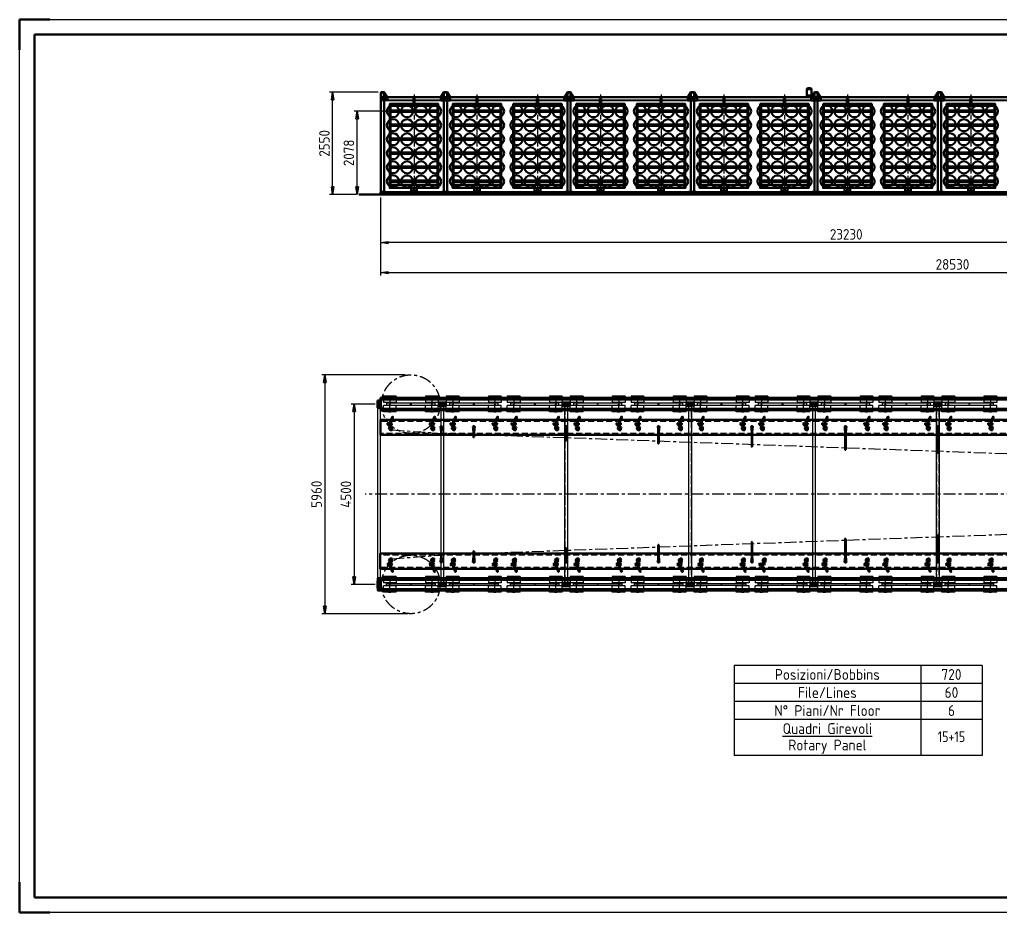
# Model space of a CAD drawing. Header units: millimetres. Extents: x 0 to 44550, y 0 to 22275.
# Drawn here: x 0 to 24463, y 0 to 22275 of the extents above; entities that cross this region are included whole.
import ezdxf
from ezdxf.enums import TextEntityAlignment as Align

# ---------------------------------------------------------------- set-up
doc = ezdxf.new("R2010")
doc.units = ezdxf.units.MM
doc.header["$LTSCALE"] = 75
for name, pattern in [('ACISOWELD', [3, 2, -1]), ('AM_ISO02W050', [7.5, 6, -1.5]), ('AM_ISO02W050x2', [3.75, 3, -0.75]), ('AM_ISO08W050', [18, 12, -1.5, 3, -1.5]), ('AM_ISO08W050x2', [9, 6, -0.75, 1.5, -0.75]), ('CENTER', [7, 4, -1, 1, -1]), ('DASHDOT', [1, 0.5, -0.25, 0, -0.25])]:
    doc.linetypes.add(name, pattern=pattern)
for name, color, linetype, lineweight in [('AM_0', 7, 'Continuous', 50), ('AM_0N', 7, 'Continuous', 50), ('AM_3', 6, 'ACISOWELD', 25), ('AM_3N', 6, 'AM_ISO02W050', 25), ('AM_4', 3, 'Continuous', 25), ('AM_5', 3, 'Continuous', 25), ('AM_7', 4, 'CENTER', 25), ('AM_7N', 4, 'AM_ISO08W050', 25), ('AM_8', 1, 'Continuous', 25), ('AM_BOR', 7, 'Continuous', 50)]:
    doc.layers.add(name, color=color, linetype=linetype, lineweight=lineweight)
doc.styles.get("Standard").update_dxf_attribs({"font": 'ISOCP.SHX'})
doc.dimstyles.new('AM_ISO$0', dxfattribs={"dimtxt": 3.5, "dimasz": 2.5, "dimexe": 1, "dimexo": 1, "dimgap": 1, "dimtad": 1, "dimdsep": 46, "dimtxsty": 'Standard', "dimblk": 'CLOSED', "dimcen": 0, "dimclrd": 256, "dimclre": 256, "dimclrt": 2, "dimadec": 0, "dimazin": 2, "dimtp": 0.1, "dimtm": 0.1, "dimtfac": 0.71, "dimtmove": 0, "dimatfit": 3, "dimfxl": 0, "dimlwd": -1, "dimlwe": -1, "dimarcsym": 1})

# ---------------------------------------------------------------- blocks, each defined once
blk = doc.blocks.new('A3-A2')
for p, q in [((589, 292), (5, 292)), ((5, 292), (5, 5)), ((5, 5), (589, 5))]:
    blk.add_line(p, q)
at = {"layer": 'AM_BOR'}
for p, q in [((10, 297), (0, 297)), ((0, 297), (0, 287)), ((0, 0), (0, 10)), ((0, 0), (10, 0))]:
    blk.add_line(p, q, dxfattribs=at)
at = {"layer": 'AM_BOR', "color": 1, "lineweight": 25}
for p, q in [((0, 297), (594, 297)), ((0, 0), (0, 297)), ((594, 0), (0, 0))]:
    blk.add_line(p, q, dxfattribs=at)
blk = doc.blocks.new('PIANT 80X80')
at = {"layer": 'AM_0', "color": 3}
for p, q in [((40, 90), (-40, 90)), ((-40, 90), (-40, -90)), ((40, -90), (40, 90)), ((-40, -90), (40, -90))]:
    blk.add_line(p, q, dxfattribs=at)
for centre in [(0, 65), (0, -65)]:
    blk.add_circle(centre, 7, dxfattribs=at)
at = {"layer": 'AM_7'}
blk.add_line((0, 47), (0, -48), dxfattribs=at)
blk = doc.blocks.new('F 8')
at = {"layer": 'AM_0', "color": 1, "lineweight": 35}
blk.add_circle((0, 0), 3.32, dxfattribs=at)
at = {"layer": 'AM_0', "color": 1, "lineweight": 25}
blk.add_arc((0, 0), 4, 260, 170, dxfattribs=at)
at = {"layer": 'AM_7N', "linetype": 'AM_ISO08W050x2'}
for p, q in [((-7, 0), (7, 0)), ((0, -7), (0, 7))]:
    blk.add_line(p, q, dxfattribs=at)
blk = doc.blocks.new('FGx')
at = {"layer": 'AM_0', "color": 3}
for p, q in [((-13, 7), (6, 14)), ((-13, 7), (58, -189)), ((6, 14), (77, -182)), ((65, -199), (58, -189)), ((78, -194), (77, -182))]:
    blk.add_line(p, q, dxfattribs=at)
for centre, radius in [((0, 1), 4), ((10, -27), 3.5)]:
    blk.add_circle(centre, radius, dxfattribs=at)
at = {"layer": 'AM_0', "color": 2}
blk.add_circle((71, -196), 7, dxfattribs=at)
at = {"layer": 'AM_7', "linetype": 'DASHDOT'}
for p, q in [((-3, 7), (71, -196)), ((1, -31), (19, -24))]:
    blk.add_line(p, q, dxfattribs=at)
blk.add_arc((15, -41), 166, 281.322, 301.923, dxfattribs=at)
blk = doc.blocks.new('A$C1D393CB0')
at = {"layer": 'AM_0', "color": 3}
blk.add_circle((0, 15), 10.5, dxfattribs=at)
at = {"layer": 'AM_0', "color": 3, "linetype": 'Continuous'}
for centre, radius in [((-9, -76), 6.5), ((-9, -46), 4), ((29, -48), 4), ((41, -76), 6.5), ((53, -48), 4), ((91, -76), 6.5), ((91, -46), 4)]:
    blk.add_circle(centre, radius, dxfattribs=at)
at = {"layer": 'AM_7'}
for p, q in [((-13, 15), (13, 15)), ((0, 2), (0, 28))]:
    blk.add_line(p, q, dxfattribs=at)
at = {"xscale": -0.9999999999999993, "rotation": 356.6022666925155}
blk.add_blockref('FGx', (52, -49), dxfattribs=at)
blk = doc.blocks.new('tenditore')
at = {"layer": 'AM_0', "color": 1}
for p, q in [((-10.4, 41.5), (-28.4, 23.5)), ((-17.79, 12.9), (-28.4, 23.5)), ((-3.65, 27.04), (-17.79, 12.9)), ((-15.4, 72.5), (31.6, 72.5)), ((-15.4, 72.5), (-15.4, 52.5)), ((-15.4, 62.5), (-11.9, 62.5)), ((-15.4, 52.5), (-10.4, 52.5)), ((-11.9, 72.5), (-11.9, 62.5)), ((-10.4, 52.5), (-10.4, 41.5)), ((10.5, 12.9), (-3.65, 27.04)), ((9.1, 53.95), (11.6, 55.39)), ((9.1, 51.06), (9.1, 53.95)), ((11.6, 49.62), (9.1, 51.06)), ((10.5, 12.9), (10.5, -10.5)), ((11.6, 55.39), (14.1, 53.95)), ((14.1, 51.06), (11.6, 49.62)), ((14.1, 53.95), (14.1, 51.06)), ((50.34, 53.13), (31.6, 72.5)), ((52.01, 7.07), (36.92, -3.5)), ((59.29, 35.44), (51.14, 51.99)), ((-10.4, -10.5), (10.5, -10.5)), ((-10.4, -10.5), (-10.4, -17.5)), ((-10.4, -17.5), (56.6, -17.5)), ((-6.9, -67.5), (88.1, -67.5)), ((-6.9, -67.5), (-6.9, -70.5)), ((-6.9, -70.5), (88.1, -70.5)), ((21.6, -20.5), (21.6, -64.5)), ((27.5, -3.5), (27.5, -14)), ((27.5, -3.5), (36.92, -3.5)), ((27.5, -14), (51.6, -14)), ((51.6, -14), (51.6, -17.5)), ((59.6, -20.5), (59.6, -64.5)), ((88.1, -67.5), (88.1, -70.5))]:
    blk.add_line(p, q, dxfattribs=at)
for centre, radius in [((11.6, 52.5), 5), ((34.6, 2.5), 4.5), ((47.1, 50), 4.5), ((45.6, -43.5), 15)]:
    blk.add_circle(centre, radius, dxfattribs=at)
for centre, radius, start, end in [((39.1, 25.5), 22.5, 305, 26.2157), ((24.6, -20.5), 3, 90, 180), ((24.6, -64.5), 3, 180, 270), ((56.6, -20.5), 3, 0.000016, 90), ((56.6, -64.5), 3, 270, 0.000016)]:
    blk.add_arc(centre, radius, start, end, dxfattribs=at)
at = {"layer": 'AM_7', "color": 1}
for p, q in [((-6.82, 9), (-32.85, 35.03)), ((-21.61, 67.5), (40.6, 67.5)), ((40.6, 67.5), (40.6, -80.01))]:
    blk.add_line(p, q, dxfattribs=at)
blk = doc.blocks.new('_Closed')
at = {"color": 0, "linetype": 'ByBlock', "lineweight": -2}
for p, q in [((-1, 0.17), (0, 0)), ((-1, 0.17), (-1, -0.17)), ((0, 0), (-1, -0.17)), ((0, 0), (-1, 0))]:
    blk.add_line(p, q, dxfattribs=at)
blk = doc.blocks.new('*D21')
at = {"layer": 'AM_5', "transparency": 16777216}
for p, q in [((8866, 12682), (8271, 12682)), ((8346, 12495), (8346, 8370)), ((8866, 8182), (8271, 8182))]:
    blk.add_line(p, q, dxfattribs=at)
at = {"layer": 'Defpoints', "color": 0, "transparency": 16777216}
for p in [(8941, 12682), (8346, 8182), (8941, 8182)]:
    blk.add_point(p, dxfattribs=at)
at = {"layer": 'AM_5', "transparency": 16777216, "xscale": 187.5, "yscale": 187.5, "zscale": 187.5}
for p, rotation in [((8346, 12682), 90), ((8346, 8182), 270)]:
    blk.add_blockref('_Closed', p, dxfattribs=dict(at, rotation=rotation))
at = {"layer": 'AM_5', "color": 2, "transparency": 16777216, "insert": (8139, 10432), "char_height": 262.5, "attachment_point": 5, "rotation": 90}
blk.add_mtext('4500', dxfattribs=at)
blk = doc.blocks.new('ROCCA 300 160')
at = {"layer": 'AM_4', "color": 3, "linetype": 'Continuous'}
for p, q in [((-170, -29), (-170, 28)), ((-170, 28), (-165, 28)), ((-165, -160), (-165, 160)), ((-165, 160), (-5, 160)), ((-5, -160), (-5, 160)), ((-5, 28), (0, 28)), ((0, -29), (0, 28)), ((-170, -29), (-165, -29)), ((-165, -160), (-5, -160)), ((-5, -29), (0, -29))]:
    blk.add_line(p, q, dxfattribs=at)
at = {"layer": 'AM_7', "linetype": 'AM_ISO08W050x2'}
blk.add_line((-176, 0), (32, 0), dxfattribs=at)
blk = doc.blocks.new('quadro pianta  4x350 xxX')
at = {"layer": 'AM_8', "color": 3, "linetype": 'Continuous'}
blk.add_lwpolyline([(-605, -25), (605, -25), (605, 25), (-605, 25)], close=True, dxfattribs=at)
blk.add_circle((0, 0), 10, dxfattribs=at)
at = {"layer": 'AM_0', "rotation": 270}
for p in [(-525, 31), (525, 31)]:
    blk.add_blockref('ROCCA 300 160', p, dxfattribs=at)
at = {"layer": 'AM_0', "xscale": -1, "rotation": 270}
for p in [(-525, -31), (525, -31)]:
    blk.add_blockref('ROCCA 300 160', p, dxfattribs=at)
blk = doc.blocks.new('78534')
at = {"layer": 'AM_0', "color": 3}
for p, q in [((-31.5, 17), (-31.5, 11)), ((-0.5, 17), (-31.5, 17)), ((-11.5, 16.5), (-31.5, 16.5)), ((-11.5, 11.5), (-31.5, 11.5)), ((-0.5, 11), (-31.5, 11)), ((-23, 80), (-23, -25)), ((-23, 80), (4, 80)), ((-20.5, 80), (-20.5, -25)), ((7, 21.85), (-14.85, 0)), ((6.99, -21.84), (-14.85, 0)), ((-11.5, 17), (-11.5, 11)), ((7, 77), (7, 21.85)), ((-31.5, -11), (-0.5, -11)), ((-31.5, -11), (-31.5, -17)), ((-31.5, -11.5), (-11.5, -11.5)), ((-31.5, -16.5), (-11.5, -16.5)), ((-31.5, -17), (-0.5, -17)), ((-23, -25), (4, -25)), ((-11.5, -11), (-11.5, -17))]:
    blk.add_line(p, q, dxfattribs=at)
blk.add_circle((0, 0), 10.5, dxfattribs=at)
for centre, radius, start, end in [((-0.5, 0), 17, 270, 90), ((-0.5, 0), 11, 270, 90), ((4, 77), 3, 0.000021, 90), ((4, -22), 3, 270, 2.95687)]:
    blk.add_arc(centre, radius, start, end, dxfattribs=at)
at = {"layer": 'AM_7'}
for p, q in [((-0.5, 14), (-33.85, 14)), ((-13.44, 70), (-3.16, 70)), ((-13.44, 30), (-2.52, 30)), ((-13.13, 0), (13.12, 0)), ((-8, 75.79), (-8, 63.72)), ((-8, 37.5), (-8, 23.82)), ((0, -13.12), (0, 13.13)), ((-34.03, -14), (-0.5, -14))]:
    blk.add_line(p, q, dxfattribs=at)
blk.add_arc((-0.5, 0), 14, 270, 90, dxfattribs=at)
blk = doc.blocks.new('cer1')
at = {"layer": 'AM_0', "color": 1}
for p, q in [((1, 0), (-1, 0)), ((0, 1), (0, -1))]:
    blk.add_line(p, q, dxfattribs=at)
blk.add_lwpolyline([(-6, -7), (6, -7), (6, 6), (-6, 6)], close=True, dxfattribs=at)
blk = doc.blocks.new('*D23')
at = {"layer": 'AM_5', "transparency": 16777216}
for p, q in [((9003, 17837), (9003, 16636)), ((32233, 17836), (32233, 16636)), ((32046, 16711), (9191, 16711))]:
    blk.add_line(p, q, dxfattribs=at)
at = {"layer": 'Defpoints', "color": 0, "transparency": 16777216}
for p in [(9003, 17912), (32233, 17911), (9003, 16711)]:
    blk.add_point(p, dxfattribs=at)
at = {"layer": 'AM_5', "transparency": 16777216, "xscale": 187.5, "yscale": 187.5, "zscale": 187.5, "rotation": 180}
blk.add_blockref('_Closed', (9003, 16711), dxfattribs=at)
at = {"layer": 'AM_5', "transparency": 16777216, "xscale": 187.5, "yscale": 187.5, "zscale": 187.5}
blk.add_blockref('_Closed', (32233, 16711), dxfattribs=at)
at = {"layer": 'AM_5', "color": 2, "transparency": 16777216, "insert": (20618, 16917), "char_height": 262.5, "attachment_point": 5}
blk.add_mtext('23230', dxfattribs=at)
blk = doc.blocks.new('m8')
at = {"layer": 'AM_0', "color": 1}
for p, q in [((-5.5, -5), (-5.5, 0)), ((5.5, -5), (5.5, 0)), ((-6.5, -6), (-6.5, -5.9)), ((-6.5, -5.9), (-6.49, -5.9)), ((-6.5, -6.1), (-6.5, -6)), ((-6.49, -6.2), (-6.5, -6.1)), ((-6.49, -5.9), (-6.47, -5.8)), ((-6.47, -6.3), (-6.49, -6.2)), ((-6.47, -5.8), (-6.45, -5.7)), ((-6.45, -6.3), (-6.47, -6.3)), ((-6.45, -5.7), (-6.42, -5.6)), ((-6.42, -6.4), (-6.45, -6.3)), ((-6.42, -5.6), (-6.39, -5.6)), ((-6.39, -6.5), (-6.42, -6.4)), ((-6.39, -5.6), (-6.35, -5.5)), ((-6.35, -6.5), (-6.39, -6.5)), ((-6.35, -5.5), (-6.31, -5.4)), ((-6.31, -6.6), (-6.35, -6.5)), ((-6.31, -5.4), (-6.26, -5.4)), ((-6.26, -6.7), (-6.31, -6.6)), ((-6.26, -5.4), (-6.21, -5.3)), ((-6.21, -6.7), (-6.26, -6.7)), ((-6.21, -5.3), (-6.15, -5.3)), ((-6.15, -6.8), (-6.21, -6.7)), ((-6.15, -5.3), (-6.09, -5.2)), ((-6.09, -6.8), (-6.15, -6.8)), ((-6.09, -5.2), (-6.02, -5.2)), ((-6.02, -6.9), (-6.09, -6.8)), ((-6.02, -5.2), (-5.95, -5.1)), ((-5.95, -6.9), (-6.02, -6.9)), ((-5.95, -5.1), (-5.88, -5.1)), ((-5.88, -6.9), (-5.95, -6.9)), ((-5.88, -5.1), (-5.81, -5.1)), ((-5.81, -7), (-5.88, -6.9)), ((-5.81, -5.1), (-5.73, -5.1)), ((-5.73, -7), (-5.81, -7)), ((-5.73, -5.1), (-5.65, -5)), ((-5.65, -7), (-5.73, -7)), ((-5.65, -5), (-5.58, -5)), ((-5.58, -7), (-5.65, -7)), ((-5.58, -5), (-5.5, -5)), ((-5.5, -7), (-5.58, -7)), ((5.5, -7), (-5.5, -7)), ((-5.5, -12.5), (-5.5, -7)), ((-5.5, -12.5), (-5.1, -14)), ((5.1, -14), (-5.1, -14)), ((5.5, -12.5), (5.1, -14)), ((5.5, -5), (5.58, -5)), ((5.58, -7), (5.5, -7)), ((5.5, -12.5), (5.5, -7)), ((5.58, -5), (5.66, -5)), ((5.66, -7), (5.58, -7)), ((5.66, -5), (5.73, -5.1)), ((5.73, -7), (5.66, -7)), ((5.73, -5.1), (5.81, -5.1)), ((5.81, -7), (5.73, -7)), ((5.81, -5.1), (5.88, -5.1)), ((5.88, -6.9), (5.81, -7)), ((5.88, -5.1), (5.96, -5.1)), ((5.96, -6.9), (5.88, -6.9)), ((5.96, -5.1), (6.02, -5.2)), ((6.02, -6.9), (5.96, -6.9)), ((6.02, -5.2), (6.09, -5.2)), ((6.09, -6.8), (6.02, -6.9)), ((6.09, -5.2), (6.15, -5.3)), ((6.15, -6.8), (6.09, -6.8)), ((6.15, -5.3), (6.21, -5.3)), ((6.21, -6.7), (6.15, -6.8)), ((6.21, -5.3), (6.26, -5.4)), ((6.26, -6.7), (6.21, -6.7)), ((6.26, -5.4), (6.31, -5.4)), ((6.31, -6.6), (6.26, -6.7)), ((6.31, -5.4), (6.35, -5.5)), ((6.35, -6.5), (6.31, -6.6)), ((6.35, -5.5), (6.39, -5.6)), ((6.39, -6.5), (6.35, -6.5)), ((6.39, -5.6), (6.43, -5.6)), ((6.43, -6.4), (6.39, -6.5)), ((6.43, -5.6), (6.45, -5.7)), ((6.45, -6.3), (6.43, -6.4)), ((6.45, -5.7), (6.47, -5.8)), ((6.47, -6.3), (6.45, -6.3)), ((6.47, -5.8), (6.49, -5.9)), ((6.49, -6.2), (6.47, -6.3)), ((6.49, -5.9), (6.5, -5.9)), ((6.5, -6.1), (6.49, -6.2)), ((6.5, -5.9), (6.5, -6)), ((6.5, -6), (6.5, -6.1))]:
    blk.add_line(p, q, dxfattribs=at)
at = {"layer": 'AM_7', "linetype": 'AM_ISO08W050x2'}
blk.add_line((0, -23.65), (0, 14.78), dxfattribs=at)
blk = doc.blocks.new('QUADRO 6X4 350X350')
at = {"layer": 'AM_0', "color": 3}
for p, q in [((585, 2039), (-585, 2039)), ((585, 2004), (-585, 2004)), ((585, 1689), (-585, 1689)), ((585, 1654), (-585, 1654)), ((585, 1339), (-585, 1339)), ((585, 1304), (-585, 1304)), ((585, 989), (-585, 989)), ((585, 954), (-585, 954)), ((585, 639), (-585, 639)), ((585, 604), (-585, 604)), ((585, 289), (-585, 289)), ((585, 254), (-585, 254))]:
    blk.add_line(p, q, dxfattribs=at)
at = {"layer": 'AM_0'}
blk.add_lwpolyline([(-15, 2199), (15, 2199), (15, 2324), (10, 2339), (-10, 2339), (-15, 2324)], close=True, dxfattribs=at)
at = {"layer": 'AM_0', "color": 3}
for points in [[(-605, 184), (-585, 184), (-585, 2199), (-605, 2199)], [(-585, 2149), (585, 2149), (585, 2199), (-585, 2199)], [(605, 184), (585, 184), (585, 2199), (605, 2199)], [(-605, 104), (605, 104), (605, 184), (-605, 184)], [(-72, 4), (72, 4), (72, 104), (-72, 104)]]:
    blk.add_lwpolyline(points, close=True, dxfattribs=at)
at = {"layer": 'AM_0', "color": 1}
for points in [[(-605, 104), (-607, 104), (-607, 184), (-605, 184)], [(605, 104), (607, 104), (607, 184), (605, 184)]]:
    blk.add_lwpolyline(points, close=True, dxfattribs=at)
for centre in [(-525, 2020), (-175, 2019), (175, 2019), (525, 2019), (-525, 1670), (-175, 1669), (175, 1669), (525, 1669), (-525, 1320), (-175, 1319), (175, 1319), (525, 1319), (-525, 970), (-175, 969), (175, 969), (525, 969), (-525, 620), (-175, 619), (175, 619), (525, 619), (-525, 270), (-175, 269), (175, 269), (525, 269)]:
    blk.add_circle(centre, 150, dxfattribs=at)
at = {"layer": 'AM_0', "color": 3}
for centre, radius in [((-525, 2019), 5.25), ((-175, 2019), 5.25), ((175, 2019), 5.25), ((525, 2019), 5.25), ((-525, 1669), 5.25), ((-175, 1669), 5.25), ((175, 1669), 5.25), ((525, 1669), 5.25), ((-525, 1319), 5.25), ((-175, 1319), 5.25), ((175, 1319), 5.25), ((525, 1319), 5.25), ((-525, 969), 5.25), ((-175, 969), 5.25), ((175, 969), 5.25), ((525, 969), 5.25), ((-525, 619), 5.25), ((-175, 619), 5.25), ((175, 619), 5.25), ((525, 619), 5.25), ((-525, 269), 5.25), ((-175, 269), 5.25), ((175, 269), 5.25), ((525, 269), 5.25), ((0, 27), 31), ((0, 27), 12.5)]:
    blk.add_circle(centre, radius, dxfattribs=at)
at = {"layer": 'AM_3', "linetype": 'AM_ISO02W050x2'}
for p, q in [((-7, 2225), (-6, 2227)), ((-7, 2197), (-7, 2225)), ((7, 2225), (-7, 2225)), ((6, 2227), (-6, 2227)), ((-6, 2226), (-6, 2197)), ((7, 2225), (6, 2227)), ((6, 2226), (6, 2197)), ((7, 2197), (7, 2225)), ((-12, 2194), (-12, 2192)), ((-2, 2194), (-12, 2194)), ((0, 2192), (-12, 2192)), ((-11, 2179), (-11, 2192)), ((-11, 2192), (-7, 2192)), ((-9, 2178), (9, 2178)), ((7, 2197), (-7, 2197)), ((-6, 2197), (-7, 2195)), ((-7, 2195), (-7, 2197)), ((-7, 2192), (-7, 2195)), ((-7, 2192), (7, 2192)), ((-7, 2185), (0, 2189)), ((-7, 2178), (-7, 2185)), ((-3, 2178), (-3, 2185)), ((0, 2192), (-2, 2194)), ((12, 2194), (-1, 2194)), ((0, 2192), (-1, 2194)), ((12, 2192), (0, 2192)), ((7, 2185), (0, 2189)), ((3, 2178), (3, 2185)), ((6, 2197), (7, 2195)), ((7, 2195), (7, 2197)), ((7, 2192), (7, 2195)), ((7, 2192), (10, 2192)), ((7, 2178), (7, 2185)), ((10, 2179), (10, 2192)), ((12, 2192), (12, 2194))]:
    blk.add_line(p, q, dxfattribs=at)
at = {"layer": 'AM_3'}
for p, q in [((-603, 2199), (-603, 184)), ((-587, 184), (-587, 2199)), ((-585, 2194), (585, 2194)), ((585, 2035), (-585, 2035)), ((587, 184), (587, 2199)), ((603, 2199), (603, 184)), ((585, 1685), (-585, 1685)), ((585, 1335), (-585, 1335)), ((585, 985), (-585, 985)), ((585, 635), (-585, 635)), ((585, 285), (-585, 285)), ((605, 182), (-605, 182)), ((-605, 106), (605, 106)), ((72, 94), (-72, 94)), ((-72, 14), (72, 14)), ((-10, 4), (-10, -18)), ((-7, 4), (-7, 14)), ((8, 14), (8, 4)), ((10, -18), (10, 4)), ((-10, -18), (-7, -21)), ((-7, -21), (7, -21)), ((7, -21), (10, -18))]:
    blk.add_line(p, q, dxfattribs=at)
at = {"layer": 'AM_3', "linetype": 'AM_ISO02W050x2', "extrusion": (0, 0, -1)}
for centre, radius, start, end in [((9, 2179), 1.4, 270, 0), ((5, 2182), 2.82, 52.1211, 127.8789), ((0, 2175), 10.4, 70.5288, 109.4712), ((-5, 2182), 2.82, 52.1211, 127.8789), ((-9, 2179), 1.4, 180, 270)]:
    blk.add_arc(centre, radius, start, end, dxfattribs=at)
at = {"layer": 'AM_7', "linetype": 'AM_ISO08W050x2'}
for p, q in [((0, 2434), (0, -35)), ((-55, 197), (-55, 83)), ((-20, 27), (20, 27)), ((55, 197), (55, 83))]:
    blk.add_line(p, q, dxfattribs=at)
blk = doc.blocks.new('TRAV PORTALE 120X80 INTERM')
at = {"layer": 'AM_0', "color": 2}
for p, q in [((80, 0), (0, 0)), ((160, -120), (80, 0)), ((-80, -120), (0, 0)), ((-80, -200), (-80, -120)), ((-80, -200), (160, -200)), ((160, -200), (160, -120))]:
    blk.add_line(p, q, dxfattribs=at)
for centre in [(-65, -160), (-25, -160), (20, -160), (60, -160), (105, -160), (145, -160)]:
    blk.add_circle(centre, 5, dxfattribs=at)
blk = doc.blocks.new('A$C48CE2D5D')
at = {"layer": 'AM_0', "color": 3}
for p, q in [((-60, 182), (60, 182)), ((-60, 25), (60, 25))]:
    blk.add_line(p, q, dxfattribs=at)
blk.add_lwpolyline([(-35, 0), (35, 0, 0.414214), (60, 25), (60, 182, 0.414214), (35, 207), (-35, 207, 0.414214), (-60, 182), (-60, 25, 0.414214)], format="xyb", close=True, dxfattribs=at)
blk = doc.blocks.new('*D26')
at = {"layer": 'AM_5', "transparency": 16777216}
for p, q in [((9616, 13412), (7539, 13412)), ((7614, 13225), (7614, 7640)), ((9683, 7452), (7539, 7452))]:
    blk.add_line(p, q, dxfattribs=at)
at = {"layer": 'Defpoints', "color": 0, "transparency": 16777216}
for p in [(9691, 13412), (7614, 7452), (9758, 7452)]:
    blk.add_point(p, dxfattribs=at)
at = {"layer": 'AM_5', "transparency": 16777216, "xscale": 187.5, "yscale": 187.5, "zscale": 187.5}
for p, rotation in [((7614, 13412), 90), ((7614, 7452), 270)]:
    blk.add_blockref('_Closed', p, dxfattribs=dict(at, rotation=rotation))
at = {"layer": 'AM_5', "color": 2, "transparency": 16777216, "insert": (7407, 10432), "char_height": 262.5, "attachment_point": 5, "rotation": 90}
blk.add_mtext('5960', dxfattribs=at)
blk = doc.blocks.new('*D27')
at = {"layer": 'AM_5', "transparency": 16777216}
for p, q in [((8944, 20462), (7733, 20462)), ((7808, 18099), (7808, 20274)), ((8391, 17912), (7733, 17912))]:
    blk.add_line(p, q, dxfattribs=at)
at = {"layer": 'Defpoints', "color": 0, "transparency": 16777216}
for p in [(7808, 20462), (9019, 20462), (8466, 17912)]:
    blk.add_point(p, dxfattribs=at)
at = {"layer": 'AM_5', "transparency": 16777216, "xscale": 187.5, "yscale": 187.5, "zscale": 187.5}
for p, rotation in [((7808, 20462), 90), ((7808, 17912), 270)]:
    blk.add_blockref('_Closed', p, dxfattribs=dict(at, rotation=rotation))
at = {"layer": 'AM_5', "color": 2, "transparency": 16777216, "insert": (7602, 19187), "char_height": 262.5, "attachment_point": 5, "rotation": 90}
blk.add_mtext('2550', dxfattribs=at)
blk = doc.blocks.new('*D28')
at = {"layer": 'AM_5', "transparency": 16777216}
for p, q in [((9238, 19990), (8344, 19990)), ((8419, 18099), (8419, 19802)), ((8391, 17912), (8344, 17912))]:
    blk.add_line(p, q, dxfattribs=at)
at = {"layer": 'Defpoints', "color": 0, "transparency": 16777216}
for p in [(8419, 19990), (9313, 19990), (8466, 17912)]:
    blk.add_point(p, dxfattribs=at)
at = {"layer": 'AM_5', "transparency": 16777216, "xscale": 187.5, "yscale": 187.5, "zscale": 187.5}
for p, rotation in [((8419, 19990), 90), ((8419, 17912), 270)]:
    blk.add_blockref('_Closed', p, dxfattribs=dict(at, rotation=rotation))
at = {"layer": 'AM_5', "color": 2, "transparency": 16777216, "insert": (8212, 18951), "char_height": 262.5, "attachment_point": 5, "rotation": 90}
blk.add_mtext('2078', dxfattribs=at)
blk = doc.blocks.new('*D42')
at = {"layer": 'AM_5', "transparency": 16777216}
for p, q in [((9003, 17837), (9003, 15887)), ((37534, 17836), (37534, 15887)), ((9191, 15962), (37346, 15962))]:
    blk.add_line(p, q, dxfattribs=at)
at = {"layer": 'Defpoints', "color": 0, "transparency": 16777216}
for p in [(9003, 17912), (37534, 17911), (37534, 15962)]:
    blk.add_point(p, dxfattribs=at)
at = {"layer": 'AM_5', "transparency": 16777216, "xscale": 187.5, "yscale": 187.5, "zscale": 187.5, "rotation": 180}
blk.add_blockref('_Closed', (9003, 15962), dxfattribs=at)
at = {"layer": 'AM_5', "transparency": 16777216, "xscale": 187.5, "yscale": 187.5, "zscale": 187.5}
blk.add_blockref('_Closed', (37534, 15962), dxfattribs=at)
at = {"layer": 'AM_5', "color": 2, "transparency": 16777216, "insert": (23268, 16168), "char_height": 262.5, "attachment_point": 5}
blk.add_mtext('28530', dxfattribs=at)
blk = doc.blocks.new('TRAV PORTALE 120X80')
at = {"layer": 'AM_0', "color": 2}
blk.add_lwpolyline([(0, -200), (160, -200), (160, -120), (80, 0), (4, 0, 0.414214), (0, -4)], format="xyb", close=True, dxfattribs=at)
for centre in [(20, -160), (60, -160), (105, -160), (145, -160)]:
    blk.add_circle(centre, 5, dxfattribs=at)

msp = doc.modelspace()

# ---------------------------------------------------------------- linework, layer by layer
at = {"layer": 'AM_0', "color": 3}
for p, q in [((9095.644, 20341.553), (28973.155, 20340.553)), ((29050.655, 20260.553), (9095.644, 20261.553))]:
    msp.add_line(p, q, dxfattribs=at)
at = {"layer": 'AM_0', "color": 7, "linetype": 'Continuous'}
msp.add_line((38145.891, 17910.553), (8458.236, 17911.553), dxfattribs=at)
at = {"layer": 'AM_0', "color": 2}
for p, q in [((32233.155, 17970.553), (9003.154, 17971.553)), ((9003.154, 17911.553), (9003.154, 17971.553)), ((9003.154, 17971.553), (9003.154, 17911.553)), ((9003.154, 17911.553), (9003.154, 17971.553)), ((9003.154, 17971.553), (9003.154, 17911.553)), ((32233.155, 17915.553), (9003.154, 17916.562)), ((9003.154, 17916.553), (9003.154, 17916.553)), ((9003.154, 17916.553), (9003.154, 17916.553)), ((9022.472, 17911.553), (9003.154, 17911.553)), ((9003.154, 17911.553), (9003.154, 17911.553)), ((9022.472, 17911.553), (9003.154, 17911.553)), ((9003.154, 17911.553), (9003.154, 17911.553)), ((32233.155, 17910.553), (9024.972, 17911.553))]:
    msp.add_line(p, q, dxfattribs=at)
at = {"layer": 'AM_0'}
msp.add_line((32233.155, 17965.553), (9003.154, 17966.553), dxfattribs=at)
at = {"layer": 'AM_0', "color": 3}
for points in [[(9089.144, 20341.553), (9017.144, 20341.553, -0.414213562), (9013.144, 20345.553), (9013.144, 20457.553, -0.414213562), (9017.144, 20461.553), (9089.144, 20461.553, -0.414213562), (9093.144, 20457.553), (9093.144, 20345.553, -0.414213562)], [(9089.144, 20343.553), (9017.144, 20343.553, -0.414213562), (9015.144, 20345.553), (9015.144, 20457.553, -0.414213562), (9017.144, 20459.553), (9089.144, 20459.553, -0.414213562), (9091.144, 20457.553), (9091.144, 20345.553, -0.414213562)], [(10659.155, 20340.553), (10587.155, 20340.553, -0.414213562), (10583.155, 20344.553), (10583.155, 20456.553, -0.414213562), (10587.155, 20460.553), (10659.155, 20460.553, -0.414213562), (10663.155, 20456.553), (10663.155, 20344.553, -0.414213562)], [(10659.155, 20342.553), (10587.155, 20342.553, -0.414213562), (10585.155, 20344.553), (10585.155, 20456.553, -0.414213562), (10587.155, 20458.553), (10659.155, 20458.553, -0.414213562), (10661.155, 20456.553), (10661.155, 20344.553, -0.414213562)], [(13739.155, 20340.553), (13667.155, 20340.553, -0.414213562), (13663.155, 20344.553), (13663.155, 20456.553, -0.414213562), (13667.155, 20460.553), (13739.155, 20460.553, -0.414213562), (13743.155, 20456.553), (13743.155, 20344.553, -0.414213562)], [(13739.155, 20342.553), (13667.155, 20342.553, -0.414213562), (13665.155, 20344.553), (13665.155, 20456.553, -0.414213562), (13667.155, 20458.553), (13739.155, 20458.553, -0.414213562), (13741.155, 20456.553), (13741.155, 20344.553, -0.414213562)], [(16819.155, 20340.553), (16747.155, 20340.553, -0.414213562), (16743.155, 20344.553), (16743.155, 20456.553, -0.414213562), (16747.155, 20460.553), (16819.155, 20460.553, -0.414213562), (16823.155, 20456.553), (16823.155, 20344.553, -0.414213562)], [(16819.155, 20342.553), (16747.155, 20342.553, -0.414213562), (16745.155, 20344.553), (16745.155, 20456.553, -0.414213562), (16747.155, 20458.553), (16819.155, 20458.553, -0.414213562), (16821.155, 20456.553), (16821.155, 20344.553, -0.414213562)], [(19899.155, 20340.553), (19827.155, 20340.553, -0.414213562), (19823.155, 20344.553), (19823.155, 20456.553, -0.414213562), (19827.155, 20460.553), (19899.155, 20460.553, -0.414213562), (19903.155, 20456.553), (19903.155, 20344.553, -0.414213562)], [(19899.155, 20342.553), (19827.155, 20342.553, -0.414213562), (19825.155, 20344.553), (19825.155, 20456.553, -0.414213562), (19827.155, 20458.553), (19899.155, 20458.553, -0.414213562), (19901.155, 20456.553), (19901.155, 20344.553, -0.414213562)], [(22979.155, 20340.553), (22907.155, 20340.553, -0.414213562), (22903.155, 20344.553), (22903.155, 20456.553, -0.414213562), (22907.155, 20460.553), (22979.155, 20460.553, -0.414213562), (22983.155, 20456.553), (22983.155, 20344.553, -0.414213562)], [(22979.155, 20342.553), (22907.155, 20342.553, -0.414213562), (22905.155, 20344.553), (22905.155, 20456.553, -0.414213562), (22907.155, 20458.553), (22979.155, 20458.553, -0.414213562), (22981.155, 20456.553), (22981.155, 20344.553, -0.414213562)]]:
    msp.add_lwpolyline(points, format="xyb", close=True, dxfattribs=at)
at = {"layer": 'AM_0', "color": 2}
for points in [[(9013.144, 17979.553), (9093.144, 17979.553), (9093.144, 20341.553), (9013.144, 20341.553)], [(10663.155, 17978.553), (10583.155, 17978.553), (10583.155, 20340.553), (10663.155, 20340.553)], [(13743.155, 17978.553), (13663.155, 17978.553), (13663.155, 20340.553), (13743.155, 20340.553)], [(16823.155, 17978.553), (16743.155, 17978.553), (16743.155, 20340.553), (16823.155, 20340.553)], [(19903.155, 17978.553), (19823.155, 17978.553), (19823.155, 20340.553), (19903.155, 20340.553)], [(22983.155, 17978.553), (22903.155, 17978.553), (22903.155, 20340.553), (22983.155, 20340.553)], [(9013.144, 17971.553), (9093.144, 17971.553), (9093.144, 17979.553), (9013.144, 17979.553)], [(9013.144, 17971.553), (9093.144, 17971.553), (9093.144, 17979.553), (9013.144, 17979.553)], [(10713.155, 17970.553), (10533.155, 17970.553), (10533.155, 17978.553), (10713.155, 17978.553)], [(13793.155, 17970.553), (13613.155, 17970.553), (13613.155, 17978.553), (13793.155, 17978.553)], [(16873.155, 17970.553), (16693.155, 17970.553), (16693.155, 17978.553), (16873.155, 17978.553)], [(19953.155, 17970.553), (19773.155, 17970.553), (19773.155, 17978.553), (19953.155, 17978.553)], [(23033.155, 17970.553), (22853.155, 17970.553), (22853.155, 17978.553), (23033.155, 17978.553)], [(10525.655, 11931.365), (10510.655, 11931.365), (10510.655, 12086.835), (10525.655, 12086.835)], [(11335.505, 11853.365), (11320.505, 11853.365), (11320.505, 12086.835), (11335.505, 12086.835)], [(13640.505, 11775.615), (13625.505, 11775.615), (13625.505, 12086.835), (13640.505, 12086.835)], [(15945.505, 11697.365), (15930.505, 11697.365), (15930.505, 12086.835), (15945.505, 12086.835)], [(18275.505, 11619.365), (18260.505, 11619.365), (18260.505, 12086.835), (18275.505, 12086.835)], [(20605.525, 11541.365), (20590.525, 11541.365), (20590.525, 12086.835), (20605.525, 12086.835)], [(22910.505, 11463.365), (22895.505, 11463.365), (22895.505, 12086.835), (22910.505, 12086.835)], [(20605.525, 9323.305), (20590.525, 9323.305), (20590.525, 8777.835), (20605.525, 8777.835)], [(22910.505, 9401.305), (22895.505, 9401.305), (22895.505, 8777.835), (22910.505, 8777.835)], [(13640.505, 9089.055), (13625.505, 9089.055), (13625.505, 8777.835), (13640.505, 8777.835)], [(15945.505, 9167.305), (15930.505, 9167.305), (15930.505, 8777.835), (15945.505, 8777.835)], [(18275.505, 9245.305), (18260.505, 9245.305), (18260.505, 8777.835), (18275.505, 8777.835)], [(10525.655, 8933.305), (10510.655, 8933.305), (10510.655, 8777.835), (10525.655, 8777.835)], [(11335.505, 9011.305), (11320.505, 9011.305), (11320.505, 8777.835), (11335.505, 8777.835)]]:
    msp.add_lwpolyline(points, close=True, dxfattribs=at)
at = {"layer": 'AM_0', "color": 3}
for points in [[(25583.155, 12527.335), (9002.764, 12527.335), (9002.764, 12837.335), (25583.155, 12837.335)], [(25583.155, 12567.335), (9002.764, 12567.335), (9002.764, 12797.335), (25583.155, 12797.335)], [(32233.155, 8337.335), (8936.844, 8337.335), (8936.844, 8027.335), (32233.155, 8027.335)], [(32233.155, 8297.335), (8936.844, 8297.335), (8936.844, 8067.335), (32233.155, 8067.335)]]:
    msp.add_lwpolyline(points, dxfattribs=at)
at = {"layer": 'AM_0'}
for points in [[(25953.155, 11912.335), (9002.764, 11912.335), (9002.764, 12292.335), (25763.36, 12292.335)], [(32178.155, 8952.335), (8991.844, 8952.335), (8991.844, 8572.335), (32178.155, 8572.335)]]:
    msp.add_lwpolyline(points, dxfattribs=at)
at = {"layer": 'AM_0', "color": 3}
for centre in [(9118.144, 20301.553), (9157.764, 20301.553), (13598.155, 20300.553), (13638.155, 20300.553), (13768.155, 20300.553), (13808.155, 20300.553), (16678.155, 20300.553), (16718.155, 20300.553), (16848.155, 20300.553), (16888.155, 20300.553), (19758.155, 20300.553), (19798.155, 20300.553), (19928.155, 20300.553), (19968.155, 20300.553), (22838.155, 20300.553), (22878.155, 20300.553), (23008.155, 20300.553), (23048.155, 20300.553)]:
    msp.add_circle(centre, 5, dxfattribs=at)
at = {"layer": 'AM_0N', "color": 3, "lineweight": 25}
for p, q in [((8922.764, 12722.335), (9002.764, 12722.335)), ((9002.764, 8142.335), (9002.764, 12792.335)), ((22943.155, 8142.335), (22943.155, 12722.335)), ((8922.764, 12648.335), (8922.764, 8142.335)), ((10503.155, 12642.335), (10503.155, 8142.335)), ((10583.155, 8142.335), (10583.155, 12642.335)), ((13593.155, 12642.335), (13593.155, 8142.335)), ((13593.155, 12642.335), (13593.155, 8142.335)), ((13673.155, 8142.335), (13673.155, 12642.335)), ((16683.155, 12642.335), (16683.155, 8142.335)), ((16763.155, 8142.335), (16763.155, 12642.335)), ((19773.155, 12642.335), (19773.155, 8142.335)), ((19853.155, 8142.335), (19853.155, 12642.335)), ((22863.155, 12682.335), (22863.155, 8142.335)), ((8922.764, 8142.335), (9002.764, 8142.335))]:
    msp.add_line(p, q, dxfattribs=at)
at = {"layer": 'AM_3'}
for p, q in [((9016.144, 20341.553), (9016.144, 17979.553)), ((9090.144, 17979.553), (9090.144, 20341.553)), ((9095.644, 20341.553), (9172.764, 20341.553)), ((9095.644, 20261.553), (9095.644, 20341.553)), ((29050.655, 20337.553), (9095.644, 20338.553)), ((10586.155, 17978.553), (10586.155, 20340.553)), ((10660.155, 20340.553), (10660.155, 17978.553)), ((13660.655, 20340.553), (13660.655, 20260.553)), ((13666.155, 17978.553), (13666.155, 20340.553)), ((13740.155, 20340.553), (13740.155, 17978.553)), ((13745.655, 20340.553), (13823.155, 20340.553)), ((13745.655, 20260.553), (13745.655, 20340.553)), ((16663.155, 20340.553), (16740.655, 20340.553)), ((16740.655, 20340.553), (16740.655, 20260.553)), ((16746.155, 17978.553), (16746.155, 20340.553)), ((16820.155, 20340.553), (16820.155, 17978.553)), ((16825.655, 20340.553), (16903.155, 20340.553)), ((16825.655, 20260.553), (16825.655, 20340.553)), ((19743.155, 20340.553), (19820.655, 20340.553)), ((19820.655, 20340.553), (19820.655, 20260.553)), ((19826.155, 17978.553), (19826.155, 20340.553)), ((19900.155, 20340.553), (19900.155, 17978.553)), ((19905.655, 20340.553), (19983.155, 20340.553)), ((19905.655, 20260.553), (19905.655, 20340.553)), ((22823.155, 20340.553), (22900.655, 20340.553)), ((22900.655, 20340.553), (22900.655, 20260.553)), ((22906.155, 17978.553), (22906.155, 20340.553)), ((22980.155, 20340.553), (22980.155, 17978.553)), ((22985.655, 20340.553), (23063.155, 20340.553)), ((22985.655, 20260.553), (22985.655, 20340.553)), ((29050.655, 20263.553), (9095.644, 20264.553))]:
    msp.add_line(p, q, dxfattribs=at)
at = {"layer": 'AM_3', "color": 3, "linetype": 'Continuous'}
for p, q in [((17820.123, 6160.997), (17820.123, 3910.997)), ((24009.675, 6160.997), (17820.123, 6160.997)), ((22475.625, 6160.997), (22475.625, 3910.997)), ((24009.675, 6160.997), (24009.675, 3910.997)), ((24009.675, 5710.997), (17820.123, 5710.997)), ((24009.675, 5260.997), (17820.123, 5260.997)), ((24009.675, 4810.997), (17820.123, 4810.997)), ((24009.675, 3910.997), (17820.123, 3910.997))]:
    msp.add_line(p, q, dxfattribs=at)
at = {"layer": 'AM_3'}
for points in [[(25583.155, 12572.335), (9002.764, 12572.335), (9002.764, 12792.335), (25583.155, 12792.335)], [(25953.155, 11952.335), (9002.764, 11952.335), (9002.764, 12252.335), (25746.052, 12252.335)], [(32178.155, 8912.335), (8991.844, 8912.335), (8991.844, 8612.335), (32178.155, 8612.335)], [(24635.48, 8292.335), (8936.844, 8292.335), (8936.844, 8072.335), (24635.48, 8072.335)]]:
    msp.add_lwpolyline(points, dxfattribs=at)
at = {"layer": 'AM_3N', "linetype": 'AM_ISO02W050x2'}
for p, q in [((8925.764, 12643.139), (8925.764, 8142.335)), ((8999.764, 8142.335), (8999.764, 12643.139)), ((10506.155, 12642.335), (10506.155, 8142.335)), ((10580.155, 8142.335), (10580.155, 12642.335)), ((13596.155, 12642.335), (13596.155, 8142.335)), ((13596.155, 12642.335), (13596.155, 8142.335)), ((13670.155, 8142.335), (13670.155, 12642.335)), ((16686.155, 12642.335), (16686.155, 8142.335)), ((16760.155, 8142.335), (16760.155, 12642.335)), ((19776.155, 12642.335), (19776.155, 8142.335)), ((19850.155, 8142.335), (19850.155, 12642.335)), ((22866.155, 12648.335), (22866.155, 8142.335)), ((22940.155, 8142.335), (22940.155, 12682.335))]:
    msp.add_line(p, q, dxfattribs=at)
at = {"layer": 'AM_7', "color": 241}
for p, q in [((9289.155, 12039.335), (10518.155, 11950.865)), ((29868, 11248.708), (10518.155, 11950.865)), ((29868, 9615.961), (10518.155, 8913.805)), ((9289.155, 8825.335), (10518.155, 8913.805))]:
    msp.add_line(p, q, dxfattribs=at)
at = {"layer": 'AM_7'}
msp.add_line((38571.528, 10432.335), (8616.879, 10432.335), dxfattribs=at)
for centre in [(9758.155, 12682.335), (9758.155, 8182.335)]:
    msp.add_circle(centre, 730.139, dxfattribs=at)
at = {"layer": 'AM_7N', "linetype": 'AM_ISO08W050x2'}
for p, q in [((8969.764, 12747.335), (8955.764, 12747.335)), ((8962.764, 12754.335), (8962.764, 12740.335)), ((8969.764, 12617.335), (8955.764, 12617.335)), ((8962.764, 12624.335), (8962.764, 12610.335)), ((8969.764, 8247.335), (8955.764, 8247.335)), ((8969.764, 8117.335), (8955.764, 8117.335)), ((8962.764, 8240.335), (8962.764, 8254.335)), ((8962.764, 8110.335), (8962.764, 8124.335))]:
    msp.add_line(p, q, dxfattribs=at)

# ---------------------------------------------------------------- block references
at = {"color": 2, "rotation": 180}
for p in [(9273.755, 12106.835), (10323.755, 12106.835), (10843.755, 12106.835), (11893.755, 12106.835), (12363.755, 12106.835), (13413.755, 12106.835), (13933.755, 12106.835), (14983.755, 12106.835), (15453.755, 12106.835), (16503.755, 12106.835), (17023.755, 12106.835), (18073.755, 12106.835), (18073.755, 12106.835), (18543.755, 12106.835), (19643.755, 12106.835), (20113.755, 12106.835), (21163.755, 12106.835), (21633.755, 12106.835), (22683.755, 12106.835), (23203.755, 12106.835), (24253.755, 12106.835)]:
    msp.add_blockref('tenditore', p, dxfattribs=at)
at = {"color": 2, "xscale": -1}
for p in [(9273.755, 8757.835), (10323.755, 8757.835), (10843.755, 8757.835), (11893.755, 8757.835), (12363.755, 8757.835), (13413.755, 8757.835), (13933.755, 8757.835), (14983.755, 8757.835), (15453.755, 8757.835), (16503.755, 8757.835), (17023.755, 8757.835), (18073.755, 8757.835), (18073.755, 8757.835), (18593.755, 8757.835), (19643.755, 8757.835), (20113.755, 8757.835), (21163.755, 8757.835), (21633.755, 8757.835), (22683.755, 8757.835), (23203.755, 8757.835), (24253.755, 8757.835)]:
    msp.add_blockref('tenditore', p, dxfattribs=at)
at = {"layer": 'AM_0', "lineweight": 0, "xscale": 75, "yscale": 75, "zscale": 75}
msp.add_blockref('A3-A2', (0, 0), dxfattribs=at)
at = {"layer": 'AM_0', "xscale": -1}
for name, p in [('A$C48CE2D5D', (19694.634, 20353.553)), ('TRAV PORTALE 120X80 INTERM', (10663.155, 20460.553)), ('TRAV PORTALE 120X80 INTERM', (13743.155, 20460.553)), ('TRAV PORTALE 120X80 INTERM', (16823.155, 20460.553)), ('TRAV PORTALE 120X80 INTERM', (19903.155, 20460.553)), ('TRAV PORTALE 120X80 INTERM', (22983.155, 20460.553)), ('cer1', (10518.155, 11989.865)), ('cer1', (11328.005, 11989.865)), ('cer1', (13633.155, 11990.11)), ('cer1', (15938.155, 11989.865)), ('cer1', (18268.155, 11989.865)), ('cer1', (20598.175, 11989.865)), ('cer1', (22903.155, 11989.865)), ('cer1', (10518.155, 11950.865)), ('cer1', (11328.005, 11872.865)), ('cer1', (13633.005, 11795.115)), ('cer1', (15938.005, 11716.865)), ('cer1', (18268.005, 11638.865)), ('cer1', (20598.025, 11560.865)), ('cer1', (22903.005, 11482.865)), ('78534', (10510.305, 8757.835)), ('78534', (11320.155, 8757.835)), ('78534', (13625.155, 8757.835)), ('78534', (15930.155, 8757.835)), ('78534', (18260.155, 8757.835)), ('78534', (20590.175, 8757.835)), ('78534', (22895.155, 8757.835)), ('A$C1D393CB0', (9273.755, 8742.835)), ('A$C1D393CB0', (10323.755, 8742.835)), ('A$C1D393CB0', (10843.755, 8742.835)), ('A$C1D393CB0', (11893.755, 8742.835)), ('A$C1D393CB0', (12363.755, 8742.835)), ('A$C1D393CB0', (13413.755, 8742.835)), ('A$C1D393CB0', (13933.755, 8742.835)), ('A$C1D393CB0', (14983.755, 8742.835)), ('A$C1D393CB0', (15453.755, 8742.835)), ('A$C1D393CB0', (16503.755, 8742.835)), ('A$C1D393CB0', (17023.755, 8742.835)), ('A$C1D393CB0', (18073.755, 8742.835)), ('A$C1D393CB0', (18073.755, 8742.835)), ('A$C1D393CB0', (18543.755, 8742.835)), ('A$C1D393CB0', (19643.755, 8742.835)), ('A$C1D393CB0', (20113.755, 8742.835)), ('A$C1D393CB0', (21163.755, 8742.835)), ('A$C1D393CB0', (21633.755, 8742.835)), ('A$C1D393CB0', (22683.755, 8742.835)), ('A$C1D393CB0', (23203.755, 8742.835)), ('A$C1D393CB0', (24253.755, 8742.835)), ('quadro pianta  4x350 xxX', (9758.155, 8182.335)), ('quadro pianta  4x350 xxX', (11328.155, 8182.335)), ('quadro pianta  4x350 xxX', (12848.155, 8182.335)), ('quadro pianta  4x350 xxX', (14418.155, 8182.335)), ('quadro pianta  4x350 xxX', (15938.155, 8182.335)), ('quadro pianta  4x350 xxX', (17508.155, 8182.335)), ('quadro pianta  4x350 xxX', (19028.155, 8182.335)), ('quadro pianta  4x350 xxX', (20598.155, 8182.335)), ('quadro pianta  4x350 xxX', (22118.155, 8182.335)), ('quadro pianta  4x350 xxX', (23688.155, 8182.335))]:
    msp.add_blockref(name, p, dxfattribs=at)
at = {"layer": 'AM_0'}
for name, p in [('TRAV PORTALE 120X80', (9013.144, 20461.553)), ('QUADRO 6X4 350X350', (9838.155, 17970.553)), ('QUADRO 6X4 350X350', (11408.155, 17970.553)), ('QUADRO 6X4 350X350', (12918.155, 17970.553)), ('QUADRO 6X4 350X350', (14488.155, 17970.553)), ('QUADRO 6X4 350X350', (15998.155, 17970.553)), ('QUADRO 6X4 350X350', (17568.155, 17970.553)), ('QUADRO 6X4 350X350', (19078.155, 17970.553)), ('QUADRO 6X4 350X350', (20648.155, 17970.553)), ('QUADRO 6X4 350X350', (22158.155, 17970.553)), ('QUADRO 6X4 350X350', (23728.155, 17970.553)), ('m8', (9053.144, 17971.553)), ('m8', (9053.144, 17971.553)), ('m8', (10558.155, 17970.553)), ('m8', (10688.155, 17970.553)), ('m8', (13638.155, 17970.553)), ('m8', (13768.155, 17970.553)), ('m8', (16718.155, 17970.553)), ('m8', (16848.155, 17970.553)), ('m8', (19798.155, 17970.553)), ('m8', (19928.155, 17970.553)), ('m8', (22878.155, 17970.553)), ('m8', (23008.155, 17970.553)), ('PIANT 80X80', (8962.764, 12682.335))]:
    msp.add_blockref(name, p, dxfattribs=at)
at = {"layer": 'AM_0', "extrusion": (0, 0, -1), "xscale": -1, "zscale": -1, "rotation": 180}
for p in [(-8962.764, 12747.335), (-8962.764, 12617.335)]:
    msp.add_blockref('F 8', p, dxfattribs=at)
at = {"layer": 'AM_0'}
for name, p, rotation in [('quadro pianta  4x350 xxX', (9758.155, 12682.335), 180), ('PIANT 80X80', (10543.155, 12682.335), 270), ('PIANT 80X80', (10543.155, 12682.335), 270), ('quadro pianta  4x350 xxX', (11328.155, 12682.335), 180), ('quadro pianta  4x350 xxX', (12848.155, 12682.335), 180), ('PIANT 80X80', (13633.155, 12682.335), 270), ('PIANT 80X80', (13633.155, 12682.335), 270), ('quadro pianta  4x350 xxX', (14418.155, 12682.335), 180), ('quadro pianta  4x350 xxX', (15938.155, 12682.335), 180), ('PIANT 80X80', (16723.155, 12682.335), 270), ('PIANT 80X80', (16723.155, 12682.335), 270), ('quadro pianta  4x350 xxX', (17508.155, 12682.335), 180), ('quadro pianta  4x350 xxX', (19028.155, 12682.335), 180), ('PIANT 80X80', (19813.155, 12682.335), 270), ('PIANT 80X80', (19813.155, 12682.335), 270), ('quadro pianta  4x350 xxX', (20598.155, 12682.335), 180), ('quadro pianta  4x350 xxX', (22118.155, 12682.335), 180), ('PIANT 80X80', (22903.155, 12682.335), 270), ('quadro pianta  4x350 xxX', (23688.155, 12682.335), 180), ('A$C1D393CB0', (9273.755, 12121.835), 180), ('A$C1D393CB0', (10323.755, 12121.835), 180), ('A$C1D393CB0', (10843.755, 12121.835), 180), ('A$C1D393CB0', (11893.755, 12121.835), 180), ('A$C1D393CB0', (12363.755, 12121.835), 180), ('A$C1D393CB0', (13413.755, 12121.835), 180), ('A$C1D393CB0', (13933.755, 12121.835), 180), ('A$C1D393CB0', (14983.755, 12121.835), 180), ('A$C1D393CB0', (15453.755, 12121.835), 180), ('A$C1D393CB0', (16503.755, 12121.835), 180), ('A$C1D393CB0', (17023.755, 12121.835), 180), ('A$C1D393CB0', (18073.755, 12121.835), 180), ('A$C1D393CB0', (18073.755, 12121.835), 180), ('A$C1D393CB0', (18543.755, 12121.835), 180), ('A$C1D393CB0', (19643.755, 12121.835), 180), ('A$C1D393CB0', (20113.755, 12121.835), 180), ('A$C1D393CB0', (21163.755, 12121.835), 180), ('A$C1D393CB0', (21633.755, 12121.835), 180), ('A$C1D393CB0', (22683.755, 12121.835), 180), ('A$C1D393CB0', (23203.755, 12121.835), 180), ('A$C1D393CB0', (24253.755, 12121.835), 180), ('78534', (10510.305, 12106.835), 180), ('78534', (11320.155, 12106.835), 180), ('78534', (13625.155, 12106.835), 180), ('78534', (15930.155, 12106.835), 180), ('78534', (18260.155, 12106.835), 180), ('78534', (20590.175, 12106.835), 180), ('78534', (22895.155, 12106.835), 180), ('cer1', (20598.025, 9303.805), 180), ('cer1', (22903.005, 9381.805), 180), ('cer1', (13633.005, 9069.555), 180), ('cer1', (15938.005, 9147.805), 180), ('cer1', (18268.005, 9225.805), 180), ('cer1', (10518.155, 8913.805), 180), ('cer1', (10518.155, 8874.805), 180), ('cer1', (11328.005, 8991.805), 180), ('cer1', (11328.005, 8874.805), 180), ('cer1', (13633.155, 8874.56), 180), ('cer1', (15938.155, 8874.805), 180), ('cer1', (18268.155, 8874.805), 180), ('cer1', (20598.175, 8874.805), 180), ('cer1', (22903.155, 8874.805), 180)]:
    msp.add_blockref(name, p, dxfattribs=dict(at, rotation=rotation))
at = {"layer": 'AM_0', "xscale": -1}
for p, rotation in [((8962.764, 8182.335), 180), ((10543.155, 8182.335), 270), ((10543.155, 8182.335), 270), ((13633.155, 8182.335), 270), ((13633.155, 8182.335), 270), ((16723.155, 8182.335), 270), ((16723.155, 8182.335), 270), ((19813.155, 8182.335), 270), ((19813.155, 8182.335), 270), ((22903.155, 8182.335), 270)]:
    msp.add_blockref('PIANT 80X80', p, dxfattribs=dict(at, rotation=rotation))
at = {"layer": 'AM_0', "extrusion": (0, 0, -1), "zscale": -1}
for p in [(-8962.764, 8247.335), (-8962.764, 8117.335)]:
    msp.add_blockref('F 8', p, dxfattribs=at)

# ---------------------------------------------------------------- texts
at = {"layer": 'AM_5', "color": 2, "linetype": 'Continuous'}
for s, p in [('Posizioni/Bobbins', (20147.874, 5800.997)), ('720', (23242.65, 5800.997)), ('File/Lines', (20147.874, 5350.997)), ('60', (23242.65, 5350.997)), ('N%%D Piani/Nr Floor', (20147.874, 4900.997)), ('6', (23242.65, 4900.997)), ('%%UQuadri Girevoli', (20147.874, 4450.997)), ('Rotary Panel', (20147.874, 4040.747))]:
    msp.add_text(s, height=270, dxfattribs=at).set_placement(p, align=Align.CENTER)
at = {"layer": 'AM_5', "color": 2, "linetype": 'Continuous', "width": 0.9}
msp.add_text('15+15', height=270, dxfattribs=at).set_placement((23242.65, 4248.497), align=Align.CENTER)

# ---------------------------------------------------------------- dimensions: what is measured, and where the dimension line sits
at = {"layer": 'AM_5'}
for base, p1, p2, override, picture, middle in [((7808.347, 20461.553), (8465.766, 17911.553), (9019.144, 20461.553), {"dimscale": 75}, '*D27', (7808.347, 19186.553)), ((8418.648, 19989.553), (8465.766, 17911.553), (9313.155, 19989.553), {"dimscale": 75}, '*D28', (8418.648, 18951.053)), ((7613.561, 7452.196), (9691.485, 13412.474), (9758.155, 7452.196), {"dimscale": 75, "dimdec": 0}, '*D26', (7613.561, 10432.335)), ((8345.654, 8182.335), (8941.485, 12682.335), (8941.485, 8182.335), {"dimscale": 75, "dimdec": 0}, '*D21', (8345.654, 10432.335))]:
    dim = msp.add_linear_dim(base=base, p1=p1, p2=p2, angle=90, dimstyle='AM_ISO$0', override=override, dxfattribs=at)
    dim.commit()
    dim.dimension.update_dxf_attribs({"geometry": picture, "text_midpoint": middle, "dimtype": 160})
for base, p1, p2, picture, middle in [((9003.154, 16710.553), (32233.155, 17910.553), (9003.154, 17911.562), '*D23', (20618.154, 16916.829)), ((37533.539, 15961.553), (9003.154, 17911.553), (37533.539, 17910.69), '*D42', (23268.346, 16167.829))]:
    dim = msp.add_linear_dim(base=base, p1=p1, p2=p2, dimstyle='AM_ISO$0', override={"dimscale": 75, "dimdec": 0}, dxfattribs=at)
    dim.commit()
    dim.dimension.update_dxf_attribs({"geometry": picture, "text_midpoint": middle})

doc.saveas('drawing.dxf')
